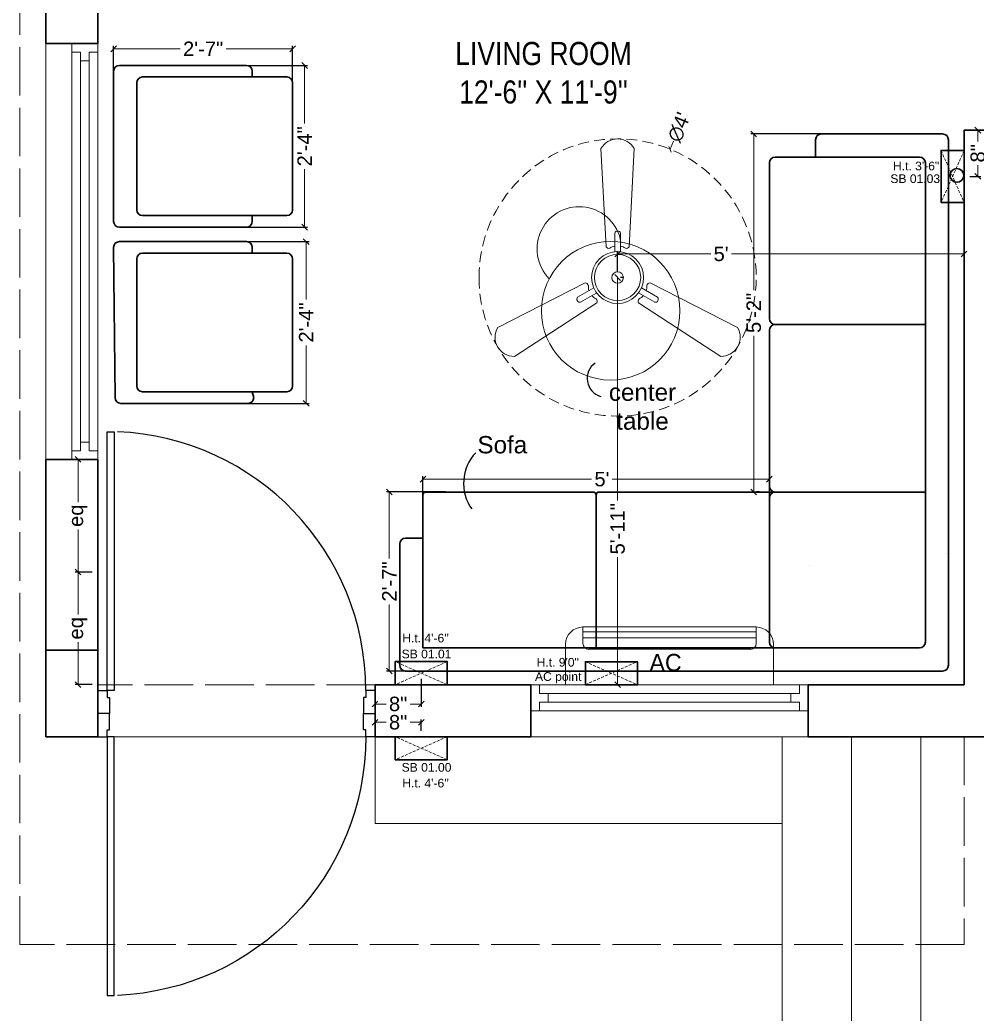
# Model space of a CAD drawing. Header units: millimetres. Extents: x 56222 to 3066687, y -650199 to -121287.
# Drawn here: x 147515.9 to 147681.6, y -179050.7 to -178878.5 of the extents above; entities that cross this region are included whole.
import ezdxf

# ---------------------------------------------------------------- set-up
doc = ezdxf.new("R2010")
doc.units = ezdxf.units.MM
doc.header["$MEASUREMENT"] = 0
doc.header["$PDMODE"] = 35
for name, pattern in [('ACAD_ISO02W100', [15, 12, -3]), ('DASHED', [0.75, 0.5, -0.25]), ('DASHED2', [0.375, 0.25, -0.125])]:
    doc.linetypes.add(name, pattern=pattern)
doc.layers.get('Defpoints').update_dxf_attribs({"color": 220})
doc.layers.add('AR DOOR', color=40, linetype='Continuous')
doc.layers.add('AR ELE-5', color=134, linetype='Continuous')
for name, color, linetype, lineweight in [('COLUMN', 1, 'Continuous', 30), ('dim05', 1, 'Continuous', 13), ('el', 7, 'Continuous', 20), ('ELEC-wires', 1, 'DASHED2', 13), ('Electrical', 84, 'Continuous', 30), ('FIRST FLOOR ( TEXT )', 7, 'Continuous', 9), ('FIRST FLOOR_( PLine )_', 251, 'Continuous', 30), ('FUR', 250, 'Continuous', 0), ('FURNITURE', 32, 'Continuous', 9), ('GROUND FLOOR', 7, 'Continuous', 9), ('GROUND FLOOR  ( PLINE )', 251, 'Continuous', 30), ('GROUND FLOOR ( DW_RAIL )', 7, 'Continuous', 9), ('Labelling', 1, 'Continuous', 25), ('Text', 7, 'Continuous', 15), ('wall', 7, 'Continuous', 30), ('XX~SLAB ( BEAM )~ ( DIM )', 7, 'Continuous', 9)]:
    doc.layers.add(name, color=color, linetype=linetype, lineweight=lineweight)
doc.styles.add('Arial', font='arial.ttf')
doc.styles.add('century g', font='GOTHIC.TTF')
doc.styles.add('KATHA', font='swissc.ttf')
doc.styles.get("Standard").update_dxf_attribs({"font": 'arial.ttf', "height": 6})
doc.styles.add('style4', font='ARIALN.TTF')
doc.styles.add('TEXT', font='eurr____.ttf')
doc.dimstyles.new('Archana', dxfattribs={"dimtxt": 2, "dimasz": 0.75, "dimexe": 0.5, "dimexo": 0.5, "dimgap": 0, "dimtad": 0, "dimzin": 0, "dimdsep": 46, "dimlunit": 4, "dimtxsty": 'century g', "dimblk": 'OBLIQUE', "dimcen": 0, "dimdle": 1, "dimclrd": 256, "dimclre": 256, "dimclrt": 256, "dimadec": 0, "dimazin": 0, "dimtfac": 1, "dimtofl": 0, "dimtmove": 1, "dimatfit": 3, "dimfxl": 1, "dimfxlon": 1, "dimtolj": 1, "dimtzin": 0, "dimlwd": -1, "dimlwe": -1, "dimarcsym": 0})
doc.dimstyles.new('ISO-25', dxfattribs={"dimtxt": 2.5, "dimasz": 1, "dimexe": 0.5, "dimexo": 1, "dimtad": 0, "dimdec": 1, "dimlunit": 4, "dimtxsty": 'Standard', "dimblk": 'OBLIQUE', "dimcen": 2.5, "dimclrd": 1, "dimclre": 1, "dimclrt": 5, "dimadec": 0, "dimazin": 0, "dimtfac": 1, "dimtdec": 1, "dimtmove": 0, "dimatfit": 3, "dimfxl": 1, "dimlwd": -1, "dimarcsym": 0})

# ---------------------------------------------------------------- blocks, each defined once
blk = doc.blocks.new('*U257')
for points in [[(0, 0), (0, 1120), (30, 1120), (30, 0)], [(-40, 0), (0, 0), (0, -30), (10, -30), (10, -100), (-40, -100)], [(1160, 0), (1120, 0), (1120, -30), (1110, -30), (1110, -100), (1160, -100)]]:
    blk.add_lwpolyline(points, close=True)
at = {"layer": 'AR ELE-5', "linetype": 'ByBlock', "ltscale": 15}
blk.add_arc((-1.6, -0.7), 1121.6, 0.0347, 87.627, dxfattribs=at)
blk = doc.blocks.new('_Oblique')
at = {"layer": 'wall', "color": 0, "lineweight": -2}
blk.add_line((-0.5, -0.5), (0.5, 0.5), dxfattribs=at)
blk = doc.blocks.new('*D906')
at = {"layer": 'Defpoints', "color": 0, "lineweight": 30, "transparency": 16777216}
for p in [(147645.64, -178958.05), (147585.64, -178968.86), (147645.64, -178968.86)]:
    blk.add_point(p, dxfattribs=at)
at = {"layer": 'dim05', "color": 1, "linetype": 'Continuous', "lineweight": -2, "transparency": 16777216}
for p, q in [((147585.64, -178967.86), (147585.64, -178957.55)), ((147645.64, -178967.86), (147645.64, -178957.55))]:
    blk.add_line(p, q, dxfattribs=at)
at = {"layer": 'dim05', "color": 1, "linetype": 'Continuous', "transparency": 16777216}
for p, q in [((147585.64, -178958.05), (147614.86, -178958.05)), ((147645.64, -178958.05), (147618.41, -178958.05))]:
    blk.add_line(p, q, dxfattribs=at)
at = {"layer": 'dim05', "color": 1, "transparency": 16777216, "rotation": 180}
blk.add_blockref('_Oblique', (147585.64, -178958.05), dxfattribs=at)
at = {"layer": 'dim05', "color": 1, "transparency": 16777216}
blk.add_blockref('_Oblique', (147645.64, -178958.05), dxfattribs=at)
at = {"layer": 'dim05', "color": 5, "lineweight": 25, "transparency": 16777216, "insert": (147616.64, -178958.05), "char_height": 2.5, "attachment_point": 5, "style": 'Arial'}
blk.add_mtext("5'", dxfattribs=at)
blk = doc.blocks.new('*D907')
at = {"layer": 'Defpoints', "color": 0, "lineweight": 30, "transparency": 16777216}
for p in [(147642.93, -178898.27), (147658.39, -178898.27), (147642.93, -178960.27)]:
    blk.add_point(p, dxfattribs=at)
at = {"layer": 'dim05', "color": 1, "linetype": 'Continuous', "lineweight": -2, "transparency": 16777216}
for p, q in [((147657.39, -178898.27), (147642.43, -178898.27)), ((147643.93, -178960.27), (147643.43, -178960.27))]:
    blk.add_line(p, q, dxfattribs=at)
at = {"layer": 'dim05', "color": 1, "linetype": 'Continuous', "transparency": 16777216}
for p, q in [((147642.93, -178898.27), (147642.93, -178925.32)), ((147642.93, -178960.27), (147642.93, -178933.22))]:
    blk.add_line(p, q, dxfattribs=at)
at = {"layer": 'dim05', "color": 1, "transparency": 16777216}
for p, rotation in [((147642.93, -178898.27), 90), ((147642.93, -178960.27), 270)]:
    blk.add_blockref('_Oblique', p, dxfattribs=dict(at, rotation=rotation))
at = {"layer": 'dim05', "color": 5, "lineweight": 25, "transparency": 16777216, "insert": (147642.93, -178929.27), "char_height": 2.5, "attachment_point": 5, "rotation": 90, "style": 'Arial'}
blk.add_mtext('5\'-2"', dxfattribs=at)
blk = doc.blocks.new('*D908')
at = {"layer": 'Defpoints', "color": 0, "lineweight": 30, "transparency": 16777216}
for p in [(147579.82, -178960.27), (147590.58, -178960.27), (147592.03, -178991.27)]:
    blk.add_point(p, dxfattribs=at)
at = {"layer": 'dim05', "color": 1, "linetype": 'Continuous', "lineweight": -2, "transparency": 16777216}
for p, q in [((147589.58, -178960.27), (147579.32, -178960.27)), ((147591.03, -178991.27), (147579.32, -178991.27))]:
    blk.add_line(p, q, dxfattribs=at)
at = {"layer": 'dim05', "color": 1, "linetype": 'Continuous', "transparency": 16777216}
for p, q in [((147579.82, -178960.27), (147579.82, -178971.8)), ((147579.82, -178991.27), (147579.82, -178979.74))]:
    blk.add_line(p, q, dxfattribs=at)
at = {"layer": 'dim05', "color": 1, "transparency": 16777216}
for p, rotation in [((147579.82, -178960.27), 90), ((147579.82, -178991.27), 270)]:
    blk.add_blockref('_Oblique', p, dxfattribs=dict(at, rotation=rotation))
at = {"layer": 'dim05', "color": 5, "lineweight": 25, "transparency": 16777216, "insert": (147579.82, -178975.77), "char_height": 2.5, "attachment_point": 5, "rotation": 90, "style": 'Arial'}
blk.add_mtext('2\'-7"', dxfattribs=at)
blk = doc.blocks.new('*D909')
at = {"layer": 'Defpoints', "color": 0, "lineweight": 30, "transparency": 16777216}
for p in [(147563.08, -178883.53), (147532.08, -178893.49), (147563.08, -178893.49)]:
    blk.add_point(p, dxfattribs=at)
at = {"layer": 'dim05', "color": 1, "linetype": 'Continuous', "lineweight": -2, "transparency": 16777216}
for p, q in [((147532.08, -178892.49), (147532.08, -178883.03)), ((147563.08, -178892.49), (147563.08, -178883.03))]:
    blk.add_line(p, q, dxfattribs=at)
at = {"layer": 'dim05', "color": 1, "linetype": 'Continuous', "transparency": 16777216}
for p, q in [((147532.08, -178883.53), (147543.61, -178883.53)), ((147563.08, -178883.53), (147551.55, -178883.53))]:
    blk.add_line(p, q, dxfattribs=at)
at = {"layer": 'dim05', "color": 1, "transparency": 16777216, "rotation": 180}
blk.add_blockref('_Oblique', (147532.08, -178883.53), dxfattribs=at)
at = {"layer": 'dim05', "color": 1, "transparency": 16777216}
blk.add_blockref('_Oblique', (147563.08, -178883.53), dxfattribs=at)
at = {"layer": 'dim05', "color": 5, "lineweight": 25, "transparency": 16777216, "insert": (147547.58, -178883.53), "char_height": 2.5, "attachment_point": 5, "style": 'Arial'}
blk.add_mtext('2\'-7"', dxfattribs=at)
blk = doc.blocks.new('*D910')
at = {"layer": 'Defpoints', "color": 0, "lineweight": 30, "transparency": 16777216}
for p in [(147552.25, -178886.42), (147552.25, -178914.42), (147565.16, -178914.42)]:
    blk.add_point(p, dxfattribs=at)
at = {"layer": 'dim05', "color": 1, "linetype": 'Continuous', "lineweight": -2, "transparency": 16777216}
for p, q in [((147553.25, -178886.42), (147565.66, -178886.42)), ((147553.25, -178914.42), (147565.66, -178914.42))]:
    blk.add_line(p, q, dxfattribs=at)
at = {"layer": 'dim05', "color": 1, "linetype": 'Continuous', "transparency": 16777216}
for p, q in [((147565.16, -178886.42), (147565.16, -178896.45)), ((147565.16, -178914.42), (147565.16, -178904.38))]:
    blk.add_line(p, q, dxfattribs=at)
at = {"layer": 'dim05', "color": 1, "transparency": 16777216}
for p, rotation in [((147565.16, -178886.42), 90), ((147565.16, -178914.42), 270)]:
    blk.add_blockref('_Oblique', p, dxfattribs=dict(at, rotation=rotation))
at = {"layer": 'dim05', "color": 5, "lineweight": 25, "transparency": 16777216, "insert": (147565.16, -178900.42), "char_height": 2.5, "attachment_point": 5, "rotation": 90, "style": 'Arial'}
blk.add_mtext('2\'-4"', dxfattribs=at)
blk = doc.blocks.new('*D911')
at = {"layer": 'Defpoints', "color": 0, "lineweight": 30, "transparency": 16777216}
for p in [(147553.04, -178916.92), (147552.39, -178944.93), (147565.42, -178944.93)]:
    blk.add_point(p, dxfattribs=at)
at = {"layer": 'dim05', "color": 1, "linetype": 'Continuous', "lineweight": -2, "transparency": 16777216}
for p, q in [((147554.04, -178916.92), (147565.92, -178916.92)), ((147553.39, -178944.93), (147565.92, -178944.93))]:
    blk.add_line(p, q, dxfattribs=at)
at = {"layer": 'dim05', "color": 1, "linetype": 'Continuous', "transparency": 16777216}
for p, q in [((147565.42, -178916.92), (147565.42, -178926.95)), ((147565.42, -178944.93), (147565.42, -178934.89))]:
    blk.add_line(p, q, dxfattribs=at)
at = {"layer": 'dim05', "color": 1, "transparency": 16777216}
for p, rotation in [((147565.42, -178916.92), 90), ((147565.42, -178944.93), 270)]:
    blk.add_blockref('_Oblique', p, dxfattribs=dict(at, rotation=rotation))
at = {"layer": 'dim05', "color": 5, "lineweight": 25, "transparency": 16777216, "insert": (147565.42, -178930.92), "char_height": 2.5, "attachment_point": 5, "rotation": 90, "style": 'Arial'}
blk.add_mtext('2\'-4"', dxfattribs=at)
blk = doc.blocks.new('6616')
at = {"color": 242, "linetype": 'DASHED', "true_color": 0xcd2027}
for p, q in [((386784.79, -36915.77), (386775.78, -36911.78)), ((386784.79, -36911.78), (386775.78, -36915.77))]:
    blk.add_line(p, q, dxfattribs=at)
at = {"layer": 'ELEC-wires', "color": 5, "linetype": 'ByBlock', "lineweight": 30, "ltscale": 4}
blk.add_lwpolyline([(386775.78, -36911.78), (386784.79, -36911.78), (386784.79, -36915.77), (386775.78, -36915.77)], close=True, dxfattribs=at)
blk = doc.blocks.new('*D967')
at = {"layer": 'Defpoints', "color": 0, "lineweight": 30, "transparency": 16777216}
for p in [(147585.35, -178991.64), (147577.35, -178993.63), (147585.35, -178996.98)]:
    blk.add_point(p, dxfattribs=at)
at = {"layer": 'dim05', "color": 1, "linetype": 'Continuous', "lineweight": -2, "transparency": 16777216}
for p, q in [((147585.35, -178992.64), (147585.35, -178997.48)), ((147577.35, -178994.63), (147577.35, -178997.48))]:
    blk.add_line(p, q, dxfattribs=at)
at = {"layer": 'dim05', "color": 1, "linetype": 'Continuous', "transparency": 16777216}
for p, q in [((147577.35, -178996.98), (147579.29, -178996.98)), ((147585.35, -178996.98), (147583.42, -178996.98))]:
    blk.add_line(p, q, dxfattribs=at)
at = {"layer": 'dim05', "color": 1, "transparency": 16777216, "rotation": 180}
blk.add_blockref('_Oblique', (147577.35, -178996.98), dxfattribs=at)
at = {"layer": 'dim05', "color": 1, "transparency": 16777216}
blk.add_blockref('_Oblique', (147585.35, -178996.98), dxfattribs=at)
at = {"layer": 'dim05', "color": 5, "lineweight": 25, "transparency": 16777216, "insert": (147581.35, -178996.98), "char_height": 2.5, "attachment_point": 5, "style": 'Arial'}
blk.add_mtext('8"', dxfattribs=at)
blk = doc.blocks.new('ac paln')
at = {"layer": 'Electrical', "lineweight": 15}
for p, q in [((389238.69, -37646.36), (389238.69, -37610.34)), ((389238.69, -37610.34), (389245.67, -37610.34)), ((389245.81, -37613.35), (389248.68, -37613.35)), ((389246.82, -37643.35), (389246.82, -37613.35)), ((389247.82, -37643.35), (389247.82, -37613.35)), ((389248.68, -37613.35), (389248.68, -37643.35)), ((389248.68, -37643.35), (389248.68, -37613.35)), ((389244.81, -37642.35), (389244.81, -37614.35)), ((389245.81, -37643.35), (389248.68, -37643.35)), ((389248.68, -37643.35), (389248.68, -37643.35)), ((389245.67, -37646.36), (389238.69, -37646.36))]:
    blk.add_line(p, q, dxfattribs=at)
for centre, start, end in [((389245.67, -37613.35), 0, 90), ((389245.67, -37643.35), 270, 0)]:
    blk.add_arc(centre, 3.01, start, end, dxfattribs=at)
at = {"layer": 'Electrical', "lineweight": 15, "extrusion": (0, 0, -1)}
for centre, start_param, end_param in [((389245.81, -37614.35), -0.785398, 0.785398), ((389245.81, -37642.35), 3.926991, 5.497787)]:
    blk.add_ellipse(centre, major_axis=(-0.71, 0.71), ratio=1, start_param=start_param, end_param=end_param, dxfattribs=at)
at = {"layer": 'Text', "style": 'TEXT'}
blk.add_text('AC', height=3, rotation=270, dxfattribs=at).set_placement((389241.02, -37624.87))
blk = doc.blocks.new('*D969')
at = {"layer": 'Defpoints', "color": 0, "lineweight": 30, "transparency": 16777216}
for p in [(147585.35, -179000.15), (147577.35, -179002.63), (147585.35, -179002.63)]:
    blk.add_point(p, dxfattribs=at)
at = {"layer": 'dim05', "color": 1, "linetype": 'Continuous', "lineweight": -2, "transparency": 16777216}
for p, q in [((147577.35, -179001.63), (147577.35, -178999.65)), ((147585.35, -179001.63), (147585.35, -178999.65))]:
    blk.add_line(p, q, dxfattribs=at)
at = {"layer": 'dim05', "color": 1, "linetype": 'Continuous', "transparency": 16777216}
for p, q in [((147577.35, -179000.15), (147579.29, -179000.15)), ((147585.35, -179000.15), (147583.42, -179000.15))]:
    blk.add_line(p, q, dxfattribs=at)
at = {"layer": 'dim05', "color": 1, "transparency": 16777216, "rotation": 180}
blk.add_blockref('_Oblique', (147577.35, -179000.15), dxfattribs=at)
at = {"layer": 'dim05', "color": 1, "transparency": 16777216}
blk.add_blockref('_Oblique', (147585.35, -179000.15), dxfattribs=at)
at = {"layer": 'dim05', "color": 5, "lineweight": 25, "transparency": 16777216, "insert": (147581.35, -179000.15), "char_height": 2.5, "attachment_point": 5, "style": 'Arial'}
blk.add_mtext('8"', dxfattribs=at)
blk = doc.blocks.new('*D970')
at = {"layer": 'Defpoints', "color": 0, "lineweight": 30, "transparency": 16777216}
for p in [(147525.92, -178974.13), (147529.35, -178974.13), (147529.35, -178993.63)]:
    blk.add_point(p, dxfattribs=at)
at = {"layer": 'dim05', "color": 1, "linetype": 'Continuous', "lineweight": -2, "transparency": 16777216}
for p, q in [((147528.35, -178974.13), (147525.42, -178974.13)), ((147528.35, -178993.63), (147525.42, -178993.63))]:
    blk.add_line(p, q, dxfattribs=at)
at = {"layer": 'dim05', "color": 1, "linetype": 'Continuous', "transparency": 16777216}
for p, q in [((147525.92, -178974.13), (147525.92, -178981.51)), ((147525.92, -178993.63), (147525.92, -178986.26))]:
    blk.add_line(p, q, dxfattribs=at)
at = {"layer": 'dim05', "color": 1, "transparency": 16777216}
for p, rotation in [((147525.92, -178974.13), 90), ((147525.92, -178993.63), 270)]:
    blk.add_blockref('_Oblique', p, dxfattribs=dict(at, rotation=rotation))
at = {"layer": 'dim05', "color": 5, "lineweight": 25, "transparency": 16777216, "insert": (147525.92, -178983.88), "char_height": 2.5, "attachment_point": 5, "rotation": 90, "style": 'Arial'}
blk.add_mtext('eq', dxfattribs=at)
blk = doc.blocks.new('*D971')
at = {"layer": 'Defpoints', "color": 0, "lineweight": 30, "transparency": 16777216}
for p in [(147529.35, -178954.63), (147525.92, -178974.13), (147529.35, -178974.13)]:
    blk.add_point(p, dxfattribs=at)
at = {"layer": 'dim05', "color": 1, "linetype": 'Continuous', "lineweight": -2, "transparency": 16777216}
for p, q in [((147528.35, -178954.63), (147525.42, -178954.63)), ((147528.35, -178974.13), (147525.42, -178974.13))]:
    blk.add_line(p, q, dxfattribs=at)
at = {"layer": 'dim05', "color": 1, "linetype": 'Continuous', "transparency": 16777216}
for p, q in [((147525.92, -178954.63), (147525.92, -178962.01)), ((147525.92, -178974.13), (147525.92, -178966.76))]:
    blk.add_line(p, q, dxfattribs=at)
at = {"layer": 'dim05', "color": 1, "transparency": 16777216}
for p, rotation in [((147525.92, -178954.63), 90), ((147525.92, -178974.13), 270)]:
    blk.add_blockref('_Oblique', p, dxfattribs=dict(at, rotation=rotation))
at = {"layer": 'dim05', "color": 5, "lineweight": 25, "transparency": 16777216, "insert": (147525.92, -178964.38), "char_height": 2.5, "attachment_point": 5, "rotation": 90, "style": 'Arial'}
blk.add_mtext('eq', dxfattribs=at)
blk = doc.blocks.new('*D972')
at = {"layer": 'Defpoints', "color": 0, "lineweight": 30, "transparency": 16777216}
for p in [(147679.35, -178897.63), (147679.35, -178905.63), (147681.73, -178905.63)]:
    blk.add_point(p, dxfattribs=at)
at = {"layer": 'dim05', "color": 1, "linetype": 'Continuous', "lineweight": -2, "transparency": 16777216}
for p, q in [((147680.35, -178897.63), (147682.23, -178897.63)), ((147680.35, -178905.63), (147682.23, -178905.63))]:
    blk.add_line(p, q, dxfattribs=at)
at = {"layer": 'dim05', "color": 1, "linetype": 'Continuous', "transparency": 16777216}
for p, q in [((147681.73, -178897.63), (147681.73, -178899.57)), ((147681.73, -178905.63), (147681.73, -178903.7))]:
    blk.add_line(p, q, dxfattribs=at)
at = {"layer": 'dim05', "color": 1, "transparency": 16777216}
for p, rotation in [((147681.73, -178897.63), 90), ((147681.73, -178905.63), 270)]:
    blk.add_blockref('_Oblique', p, dxfattribs=dict(at, rotation=rotation))
at = {"layer": 'dim05', "color": 5, "lineweight": 25, "transparency": 16777216, "insert": (147681.73, -178901.63), "char_height": 2.5, "attachment_point": 5, "rotation": 90, "style": 'Arial'}
blk.add_mtext('8"', dxfattribs=at)
blk = doc.blocks.new('fan')
at = {"layer": 'Electrical', "lineweight": 15, "ltscale": 20}
for p, q in [((3300835.29, -509900.78), (3300836.47, -509923.43)), ((3300841.81, -509923.43), (3300842.99, -509900.78)), ((3300838.47, -509924.57), (3300838.47, -509920.25)), ((3300839.81, -509920.28), (3300839.81, -509924.57)), ((3300831.66, -509931.77), (3300811.45, -509942.07)), ((3300866.83, -509942.07), (3300846.62, -509931.77)), ((3300829.93, -509935.08), (3300833.64, -509932.93)), ((3300834.31, -509934.09), (3300830.57, -509936.25)), ((3300847.68, -509936.23), (3300843.97, -509934.09)), ((3300844.64, -509932.93), (3300848.38, -509935.09)), ((3300815.3, -509948.74), (3300834.33, -509936.39)), ((3300843.95, -509936.39), (3300862.98, -509948.74))]:
    blk.add_line(p, q, dxfattribs=at)
at = {"layer": 'Electrical', "linetype": 'DASHED', "lineweight": 15, "ltscale": 5}
blk.add_circle((3300839.14, -509930.53), 32, dxfattribs=at)
at = {"layer": 'Electrical', "lineweight": 15, "ltscale": 20}
for centre, major_axis, start_param, end_param in [((3300839.14, -509902.94), (3.12, 3.12), -0.272136, 1.842967), ((3300839.13, -509920.5), (0.501, 0.501), -0.465536, 1.983618), ((3300837.1, -509923.08), (0.51, 0.51), 2.863014, 4.257784), ((3300839.14, -509926.42), (2.27, -2.27), 2.565057, 2.951308), ((3300839.14, -509926.42), (2.27, 2.27), 0.19032, 0.57657), ((3300841.18, -509923.08), (0.51, -0.51), 5.167028, 6.561799), ((3300839.14, -509930.53), (4.24, -4.24), 3.14161, 9.424795), ((3300839.14, -509930.53), (3.77, -3.77), 1.749190548672175e-05, 6.283202799085073), ((3300839.14, -509930.53), (0.943, 0.943), 1.570814, 7.853999), ((3300831.67, -509932.49), (0.51, -0.51), 0.978238, 2.373008), ((3300835.59, -509932.58), (2.27, -2.27), 3.855511, 4.241762), ((3300842.69, -509932.58), (2.27, 2.27), 5.183051, 5.569301), ((3300846.61, -509932.49), (0.51, -0.51), 2.339416, 3.734186), ((3300830.46, -509935.55), (0.501, -0.501), 3.199655, 5.648809), ((3300835.59, -509932.58), (2.27, -2.27), 4.659452, 5.045703), ((3300842.69, -509932.58), (2.27, 2.27), 4.37911, 4.765361), ((3300847.83, -509935.54), (0.501, 0.501), 3.723254, 6.172408), ((3300833.71, -509936.02), (0.51, 0.51), -1.325776, 0.068994), ((3300844.57, -509936.02), (0.51, -0.51), 3.072633, 4.467404), ((3300815.25, -509944.32), (3.12, -3.12), 3.393055, 5.508159), ((3300863.03, -509944.32), (3.12, -3.12), 5.48745, 7.602554)]:
    blk.add_ellipse(centre, major_axis=major_axis, ratio=1, start_param=start_param, end_param=end_param, dxfattribs=at)
blk = doc.blocks.new('*D1050')
at = {"layer": 'Defpoints', "color": 0, "lineweight": 30, "transparency": 16777216}
for p in [(147679.35, -178919.06), (147619.35, -178923.13), (147679.35, -178923.13)]:
    blk.add_point(p, dxfattribs=at)
at = {"layer": 'dim05', "color": 1, "linetype": 'Continuous', "lineweight": -2, "transparency": 16777216}
for p, q in [((147619.35, -178922.13), (147619.35, -178918.56)), ((147679.35, -178922.13), (147679.35, -178918.56))]:
    blk.add_line(p, q, dxfattribs=at)
at = {"layer": 'dim05', "color": 1, "linetype": 'Continuous', "transparency": 16777216}
for p, q in [((147619.35, -178919.06), (147635.5, -178919.06)), ((147679.35, -178919.06), (147639.05, -178919.06))]:
    blk.add_line(p, q, dxfattribs=at)
at = {"layer": 'dim05', "color": 1, "transparency": 16777216, "rotation": 180}
blk.add_blockref('_Oblique', (147619.35, -178919.06), dxfattribs=at)
at = {"layer": 'dim05', "color": 1, "transparency": 16777216}
blk.add_blockref('_Oblique', (147679.35, -178919.06), dxfattribs=at)
at = {"layer": 'dim05', "color": 5, "lineweight": 25, "transparency": 16777216, "insert": (147637.27, -178919.06), "char_height": 2.5, "attachment_point": 5, "style": 'Arial'}
blk.add_mtext("5'", dxfattribs=at)
blk = doc.blocks.new('*D1051')
at = {"layer": 'Defpoints', "color": 0, "lineweight": 30, "transparency": 16777216}
for p in [(147619.35, -178923.13), (147615.2, -178993.63), (147619.35, -178993.63)]:
    blk.add_point(p, dxfattribs=at)
at = {"layer": 'dim05', "color": 1, "linetype": 'Continuous', "transparency": 16777216}
for p, q in [((147619.35, -178923.13), (147619.35, -178961.72)), ((147619.35, -178993.63), (147619.35, -178971.56))]:
    blk.add_line(p, q, dxfattribs=at)
at = {"layer": 'dim05', "color": 1, "linetype": 'Continuous', "lineweight": -2, "transparency": 16777216}
for p, q in [((147620.35, -178923.13), (147619.85, -178923.13)), ((147616.2, -178993.63), (147619.85, -178993.63))]:
    blk.add_line(p, q, dxfattribs=at)
at = {"layer": 'dim05', "color": 1, "transparency": 16777216}
for p, rotation in [((147619.35, -178923.13), 90), ((147619.35, -178993.63), 270)]:
    blk.add_blockref('_Oblique', p, dxfattribs=dict(at, rotation=rotation))
at = {"layer": 'dim05', "color": 5, "lineweight": 25, "transparency": 16777216, "insert": (147619.35, -178966.64), "char_height": 2.5, "attachment_point": 5, "rotation": 90, "style": 'Arial'}
blk.add_mtext('5\'-11"', dxfattribs=at)
blk = doc.blocks.new('*D1065')
at = {"layer": 'Defpoints', "color": 0, "lineweight": 30, "transparency": 16777216}
for p in [(147628.44, -178900.92), (147610.26, -178945.35)]:
    blk.add_point(p, dxfattribs=at)
at = {"layer": 'dim05', "transparency": 16777216}
blk.add_line((147629.01, -178899.53), (147628.44, -178900.92), dxfattribs=at)
at = {"layer": 'dim05', "transparency": 16777216, "xscale": 0.75, "yscale": 0.75, "zscale": 0.75, "rotation": 247.7443451965693}
blk.add_blockref('_Oblique', (147628.44, -178900.92), dxfattribs=at)
at = {"layer": 'dim05', "color": 5, "lineweight": 25, "transparency": 16777216, "insert": (147630, -178897.11), "char_height": 2.5, "attachment_point": 5, "rotation": 67.7443, "style": 'century g'}
blk.add_mtext("\\A1;∅4'", dxfattribs=at)

msp = doc.modelspace()

# ---------------------------------------------------------------- linework, layer by layer
at = {"layer": 'COLUMN'}
msp.add_lwpolyline([(147520.3534, -178987.6344), (147529.3534, -178987.6344), (147529.3534, -179002.6344), (147520.3534, -179002.6344)], close=True, dxfattribs=at)
at = {"layer": 'FIRST FLOOR_( PLine )_', "lineweight": 30}
msp.add_circle((147678.0992, -178905.4533), 1.1824, dxfattribs=at)
at = {"layer": 'FUR'}
for p, q in [((147676.2222, -178970.9458), (147676.2222, -178970.9458)), ((147652.6327, -178972.9457), (147652.6327, -178972.9457))]:
    msp.add_line(p, q, dxfattribs=at)
at = {"layer": 'FURNITURE', "lineweight": 30}
for p, q in [((147532.0809, -178913.4152), (147532.0809, -178887.4152)), ((147533.0809, -178886.4152), (147555.0809, -178886.4152)), ((147556.0809, -178887.4152), (147556.0809, -178888.4152)), ((147536.0809, -178911.4152), (147536.0809, -178889.4152)), ((147537.0809, -178888.4152), (147562.0809, -178888.4152)), ((147563.0809, -178889.4152), (147563.0809, -178911.4152)), ((147654.6375, -178898.2719), (147675.6375, -178898.2719)), ((147653.6375, -178899.2719), (147653.6375, -178902.2719)), ((147676.6375, -178899.2719), (147676.6375, -178990.2719)), ((147645.6375, -178930.2719), (147645.6375, -178903.2719)), ((147668.6375, -178902.2719), (147646.6375, -178902.2719)), ((147671.6375, -178902.2719), (147668.6375, -178902.2719)), ((147672.6375, -178903.2719), (147672.6375, -178986.2719)), ((147537.0809, -178912.4152), (147540.0809, -178912.4152)), ((147540.0809, -178912.4152), (147562.0809, -178912.4152)), ((147556.0809, -178913.4152), (147556.0809, -178912.4152)), ((147555.0809, -178914.4152), (147533.0809, -178914.4152)), ((147533.0809, -178916.9152), (147555.0809, -178916.9152)), ((147532.3451, -178943.9328), (147532.0809, -178917.9152)), ((147537.0809, -178918.9152), (147562.0809, -178918.9152)), ((147556.0809, -178917.9152), (147556.0809, -178918.9152)), ((147536.0809, -178941.9152), (147536.0809, -178919.9152)), ((147563.0809, -178919.9152), (147563.0809, -178941.9152)), ((147645.6375, -178932.2719), (147645.6375, -178959.2719)), ((147646.6375, -178931.2719), (147672.6375, -178931.2719)), ((147537.0809, -178942.9152), (147540.0809, -178942.9152)), ((147540.0809, -178942.9152), (147562.0809, -178942.9152)), ((147556.3451, -178943.9328), (147556.0809, -178942.9152)), ((147555.3451, -178944.9328), (147533.3451, -178944.9328)), ((147585.6375, -178987.2719), (147585.6375, -178960.7719)), ((147615.1375, -178960.2719), (147586.1375, -178960.2719)), ((147615.6375, -178987.2719), (147615.6375, -178960.7719)), ((147672.6375, -178960.2719), (147616.1375, -178960.2719)), ((147645.6375, -178986.2719), (147645.6375, -178961.2719)), ((147585.6375, -178968.2719), (147582.6375, -178968.2719)), ((147581.6375, -178990.2719), (147581.6375, -178969.2719)), ((147671.6375, -178987.2719), (147585.6375, -178987.2719)), ((147675.6375, -178991.2719), (147582.6375, -178991.2719))]:
    msp.add_line(p, q, dxfattribs=at)
at = {"layer": 'FURNITURE'}
msp.add_circle((147618.149, -178928.8896, 0.0693), 12, dxfattribs=at)
at = {"layer": 'FURNITURE', "lineweight": 30}
for centre, radius, start, end in [((147533.0809, -178887.4152), 1, 90, 180), ((147555.0809, -178887.4152), 1, 0, 90), ((147537.0809, -178889.4152), 1, 90, 180), ((147562.0809, -178889.4152), 1, 0, 90), ((147654.6375, -178899.2719), 1, 90, 180), ((147675.6375, -178899.2719), 1, 0, 90), ((147646.6375, -178903.2719), 1, 90, 180), ((147671.6375, -178903.2719), 1, 0, 90), ((147537.0809, -178911.4152), 1, 180, 270), ((147562.0809, -178911.4152), 1, 270, 0), ((147533.0809, -178913.4152), 1, 180, 270), ((147555.0809, -178913.4152), 1, 270, 0), ((147533.0809, -178917.9152), 1, 90, 180), ((147555.0809, -178917.9152), 1, 0, 90), ((147537.0809, -178919.9152), 1, 90, 180), ((147562.0809, -178919.9152), 1, 0, 90), ((147646.6375, -178930.2719), 1, 180, 270), ((147646.6375, -178932.2719), 1, 90, 180), ((147537.0809, -178941.9152), 1, 180, 270), ((147562.0809, -178941.9152), 1, 270, 0), ((147533.3451, -178943.9328), 1, 180, 270), ((147555.3451, -178943.9328), 1, 270, 0), ((147646.6375, -178959.2719), 1, 180, 270), ((147586.1375, -178960.7719), 0.5, 90, 180), ((147615.1375, -178960.7719), 0.5, 0, 90), ((147616.1375, -178960.7719), 0.5, 90, 180), ((147646.6375, -178961.2719), 1, 90, 180), ((147582.6375, -178969.2719), 1, 90, 180), ((147646.6375, -178986.2719), 1, 180, 270), ((147646.6375, -178986.2719), 1, 180, 270), ((147671.6375, -178986.2719), 1, 270, 0), ((147582.6375, -178990.2719), 1, 180, 270), ((147675.6375, -178990.2719), 1, 270, 0)]:
    msp.add_arc(centre, radius, start, end, dxfattribs=at)
at = {"layer": 'FURNITURE'}
msp.add_arc((147612.7125, -178918.1918, 0.0693), 7.3133, 9.197776, 224.680269, dxfattribs=at)
at = {"layer": 'GROUND FLOOR'}
for p, q in [((147520.3534, -178710.1344), (147520.3534, -179002.6344)), ((147529.3534, -178852.6344), (147529.3534, -179002.6344)), ((147529.3534, -178882.6344), (147520.3534, -178882.6344)), ((147529.3534, -178954.6344), (147520.3534, -178954.6344)), ((147679.3534, -178993.6344), (147577.3534, -178993.6344)), ((147577.3534, -178993.6344), (147577.3534, -179002.6344)), ((147920.8534, -179002.6344), (147520.3534, -179002.6344)), ((147647.8534, -179002.6344), (147647.8534, -179114.8844)), ((147659.8534, -179002.6344), (147659.8534, -179114.8844)), ((147671.8534, -179002.6344), (147671.8534, -179114.8844))]:
    msp.add_line(p, q, dxfattribs=at)
at = {"layer": 'GROUND FLOOR', "linetype": 'ACAD_ISO02W100', "ltscale": 0.7}
msp.add_line((147577.3534, -178993.6344), (147529.3534, -178993.6344), dxfattribs=at)
at = {"layer": 'GROUND FLOOR', "color": 1, "linetype": 'ACAD_ISO02W100', "ltscale": 0.7}
msp.add_lwpolyline([(147679.3534, -179002.6344), (147679.3534, -179038.6344), (147515.8534, -179038.6344), (147515.8534, -178686.1344), (147520.3534, -178686.1344)], dxfattribs=at)
at = {"layer": 'GROUND FLOOR  ( PLINE )'}
for points in [[(147529.3534, -178852.6344), (147589.3534, -178852.6344), (147589.3534, -178848.1344), (147529.3534, -178848.1344), (147529.3534, -178837.6344), (147520.3534, -178837.6344), (147520.3534, -178882.6344), (147529.3534, -178882.6344)], [(147683.8534, -178920.1344), (147725.8534, -178920.1344), (147725.8534, -178897.6344), (147721.3534, -178897.6344), (147721.3534, -178915.6344), (147683.8534, -178915.6344), (147683.8534, -178897.6344), (147679.3534, -178897.6344), (147679.3534, -178993.6344), (147652.3534, -178993.6344), (147652.3534, -179002.6344), (147683.8534, -179002.6344)], [(147529.3534, -178954.6344), (147520.3534, -178954.6344), (147520.3534, -179002.6344), (147529.3534, -179002.6344)], [(147577.3534, -178993.6344), (147604.3534, -178993.6344), (147604.3534, -179002.6344), (147577.3534, -179002.6344)]]:
    msp.add_lwpolyline(points, close=True, dxfattribs=at)
at = {"layer": 'GROUND FLOOR ( DW_RAIL )'}
for points in [[(147529.3534, -178954.6344), (147529.3534, -178953.1344), (147527.8534, -178953.1344), (147527.8534, -178951.6344), (147526.3534, -178951.6344), (147526.3534, -178885.6344), (147527.8534, -178885.6344), (147527.8534, -178884.1344), (147529.3534, -178884.1344), (147529.3534, -178882.6344), (147524.8534, -178882.6344), (147524.8534, -178884.1344), (147526.3534, -178884.1344), (147526.3534, -178885.6344), (147527.8534, -178885.6344), (147527.8534, -178951.6344), (147526.3534, -178951.6344), (147526.3534, -178953.1344), (147524.8534, -178953.1344), (147524.8534, -178954.6344), (147529.3534, -178954.6344), (147529.3534, -178882.6344), (147524.8534, -178882.6344), (147524.8534, -178954.6344)], [(147604.3534, -178993.6344), (147652.3534, -178993.6344), (147652.3534, -179002.6344), (147604.3534, -179002.6344)], [(147652.3534, -178993.6344), (147650.8534, -178993.6344), (147650.8534, -178995.1344), (147649.3534, -178995.1344), (147649.3534, -178996.6344), (147607.3534, -178996.6344), (147607.3534, -178995.1344), (147605.8534, -178995.1344), (147605.8534, -178993.6344), (147604.3534, -178993.6344), (147604.3534, -178998.1344), (147605.8534, -178998.1344), (147605.8534, -178996.6344), (147607.3534, -178996.6344), (147607.3534, -178995.1344), (147649.3534, -178995.1344), (147649.3534, -178996.6344), (147650.8534, -178996.6344), (147650.8534, -178998.1344), (147652.3534, -178998.1344), (147652.3534, -178993.6344), (147604.3534, -178993.6344), (147604.3534, -178998.1344), (147652.3534, -178998.1344)]]:
    msp.add_lwpolyline(points, close=True, dxfattribs=at)
at = {"layer": 'Labelling', "color": 1}
for centre, radius, start, end in [((147617.3342, -178940.5946), 3.2545, 125.238788, 253.810216), ((147600.3729, -178958.7569, -0.0006), 7.6935, 136.518449, 215.391369)]:
    msp.add_arc(centre, radius, start, end, dxfattribs=at)
at = {"layer": 'XX~SLAB ( BEAM )~ ( DIM )'}
msp.add_lwpolyline([(147577.3534, -179002.6344), (147647.8534, -179002.6344), (147647.8534, -179017.6723), (147577.3534, -179017.6723)], close=True, dxfattribs=at)

# ---------------------------------------------------------------- block references
at = {"layer": 'AR DOOR', "linetype": 'ByBlock', "lineweight": -2, "extrusion": (0, 0, -1), "xscale": -0.04000000000002399, "yscale": 0.04000000000002399, "zscale": -0.04000000000002399}
msp.add_blockref('*U257', (-147530.9534, -178994.6344), dxfattribs=at)
at = {"layer": 'AR DOOR', "linetype": 'ByBlock', "lineweight": -2, "extrusion": (0, 0, -1), "xscale": 0.04000000000002399, "yscale": 0.04000000000002399, "zscale": -0.04000000000002399, "rotation": 180}
msp.add_blockref('*U257', (-147530.9534, -179002.6344), dxfattribs=at)
at = {"layer": 'dim05', "color": 1, "lineweight": 35, "xscale": -0.7500069902881101, "yscale": 0.7500069902881101, "zscale": 0.7500069902881101}
msp.add_blockref('fan', (2623271.7825, 203528.3264), dxfattribs=at)
at = {"layer": 'el', "color": 1}
for p, rotation in [((110763.5828, -565685.9217), 90), ((534398.5602, -215905.4182), 180)]:
    msp.add_blockref('6616', p, dxfattribs=dict(at, rotation=rotation))
at = {"layer": 'el', "color": 18, "true_color": 0x000000, "rotation": 90}
msp.add_blockref('ac paln', (110000.0035, -568232.3224), dxfattribs=at)
at = {"layer": 'el', "color": 1}
msp.add_blockref('6616', (-239194.9338, -142077.8638), dxfattribs=at)
at = {"layer": 'el', "color": 1, "xscale": -1, "rotation": 180.0000000001202}
msp.add_blockref('6616', (-239194.9338, -215918.4051), dxfattribs=at)

# ---------------------------------------------------------------- texts
at = {"layer": 'Electrical', "color": 240, "true_color": 0xed1f24, "transparency": 33554687}
for s, p in [('H.t. 3\'-6"', (147667.0282, -178904.5755)), ("H.t. 4'-6''", (147582.0602, -178986.3193)), ('H.t. 9\'0"', (147605.3258, -178990.5035)), ("H.t. 4'-6''", (147582.0602, -179011.4291))]:
    msp.add_text(s, height=1.5, dxfattribs=at).set_placement(p)
at = {"layer": 'Electrical', "color": 5, "transparency": 33554687}
for s, p in [('SB 01.03 ', (147666.5771, -178906.7733)), ('SB 01.01 ', (147581.9561, -178989.0715)), ('AC point', (147605.0438, -178992.9737)), ('SB 01.00 ', (147581.9561, -179008.6973))]:
    msp.add_text(s, height=1.5, dxfattribs=at).set_placement(p)
at = {"layer": 'FIRST FLOOR ( TEXT )', "insert": (147606.5227, -178887.7046), "char_height": 4, "attachment_point": 5, "style": 'KATHA'}
msp.add_mtext("LIVING ROOM\\P12'-6'' X 11'-9''", dxfattribs=at)
at = {"layer": 'Labelling', "color": 1, "char_height": 3, "width": 33.454272, "attachment_point": 5, "style": 'style4'}
for s, insert in [('\\A1;{\\fArial|b0|i0|c0|p34;center \\Ptable}', (147623.6657, -178945.5048)), ('\\A1;{\\fArial|b0|i0|c0|p34;Sofa }', (147599.3914, -178952.1047, -0.0006))]:
    msp.add_mtext(s, dxfattribs=dict(at, insert=insert))

# ---------------------------------------------------------------- dimensions: what is measured, and where the dimension line sits
at = {"layer": 'dim05', "color": 27, "lineweight": 25, "true_color": 0x7d5120}
for base, p1, p2, picture, middle in [((147563.0809, -178883.5333), (147532.0809, -178893.4879), (147563.0809, -178893.4879), '*D909', (147547.5809, -178883.5333)), ((147585.3534, -178996.9794), (147577.3534, -178993.6344), (147585.3534, -178991.641), '*D967', (147581.3534, -178996.9794)), ((147585.3534, -179000.1479), (147577.3534, -179002.6344), (147585.3534, -179002.6344), '*D969', (147581.3534, -179000.1479))]:
    dim = msp.add_linear_dim(base=base, p1=p1, p2=p2, dimstyle='ISO-25', override={"dimtxsty": 'Arial'}, dxfattribs=at)
    dim.commit()
    dim.dimension.update_dxf_attribs({"geometry": picture, "text_midpoint": middle})
for base, p1, p2, picture, middle in [((147565.1581, -178914.4152), (147552.2535, -178886.4152), (147552.2535, -178914.4152), '*D910', (147565.1581, -178900.4152)), ((147642.9294, -178898.2719), (147642.9294, -178960.2719), (147658.3902, -178898.2719), '*D907', (147642.9294, -178929.2719)), ((147681.7323, -178905.6344), (147679.3534, -178897.6344), (147679.3534, -178905.6344), '*D972', (147681.7323, -178901.6344)), ((147565.4223, -178944.9328), (147553.0353, -178916.9152), (147552.3923, -178944.9328), '*D911', (147565.4223, -178930.924)), ((147579.8158, -178960.2719), (147592.026, -178991.2719), (147590.5751, -178960.2719), '*D908', (147579.8158, -178975.7719))]:
    dim = msp.add_linear_dim(base=base, p1=p1, p2=p2, angle=90, dimstyle='ISO-25', override={"dimtxsty": 'Arial'}, dxfattribs=at)
    dim.commit()
    dim.dimension.update_dxf_attribs({"geometry": picture, "text_midpoint": middle})
dim = msp.add_diameter_dim_2p(p1=(147610.2637, -178945.3465), p2=(147628.4432, -178900.9224), dimstyle='Archana', override={"dimtxt": 2.5, "dimclrt": 5}, dxfattribs=at)
dim.commit()
dim.dimension.update_dxf_attribs({"geometry": '*D1065', "text_midpoint": (147630.0013, -178897.115)})
for base, p1, p2, picture, middle in [((147679.3534, -178919.0565), (147619.3534, -178923.1344), (147679.3534, -178923.1344), '*D1050', (147637.2708, -178919.0565)), ((147645.6375, -178958.0489), (147585.6375, -178968.8579), (147645.6375, -178968.8579), '*D906', (147616.6375, -178958.0489))]:
    dim = msp.add_linear_dim(base=base, p1=p1, p2=p2, dimstyle='ISO-25', override={"dimtxsty": 'Arial'}, dxfattribs=at)
    dim.commit()
    dim.dimension.update_dxf_attribs({"geometry": picture, "text_midpoint": middle, "dimtype": 160})
dim = msp.add_linear_dim(base=(147619.3534355956, -178993.6344254803), p1=(147619.3534355954, -178923.1344254798), p2=(147615.1968564767, -178993.6344254803), angle=90, dimstyle='ISO-25', override={"dimdec": 0, "dimtxsty": 'Arial'}, dxfattribs=at)
dim.commit()
dim.dimension.update_dxf_attribs({"geometry": '*D1051', "text_midpoint": (147619.3534355956, -178966.6368549129), "dimtype": 160})
for p1, angle, picture, middle in [((147529.3534, -178954.6344), 270, '*D971', (147525.9152, -178964.3844)), ((147529.3534, -178993.6344), 90, '*D970', (147525.9152, -178983.8844))]:
    dim = msp.add_linear_dim(base=(147525.9152, -178974.1344), p1=p1, p2=(147529.3534, -178974.1344), angle=angle, text='eq', dimstyle='ISO-25', override={"dimdec": 0, "dimtxsty": 'Arial'}, dxfattribs=at)
    dim.commit()
    dim.dimension.update_dxf_attribs({"geometry": picture, "text_midpoint": middle})

doc.saveas('drawing.dxf')
